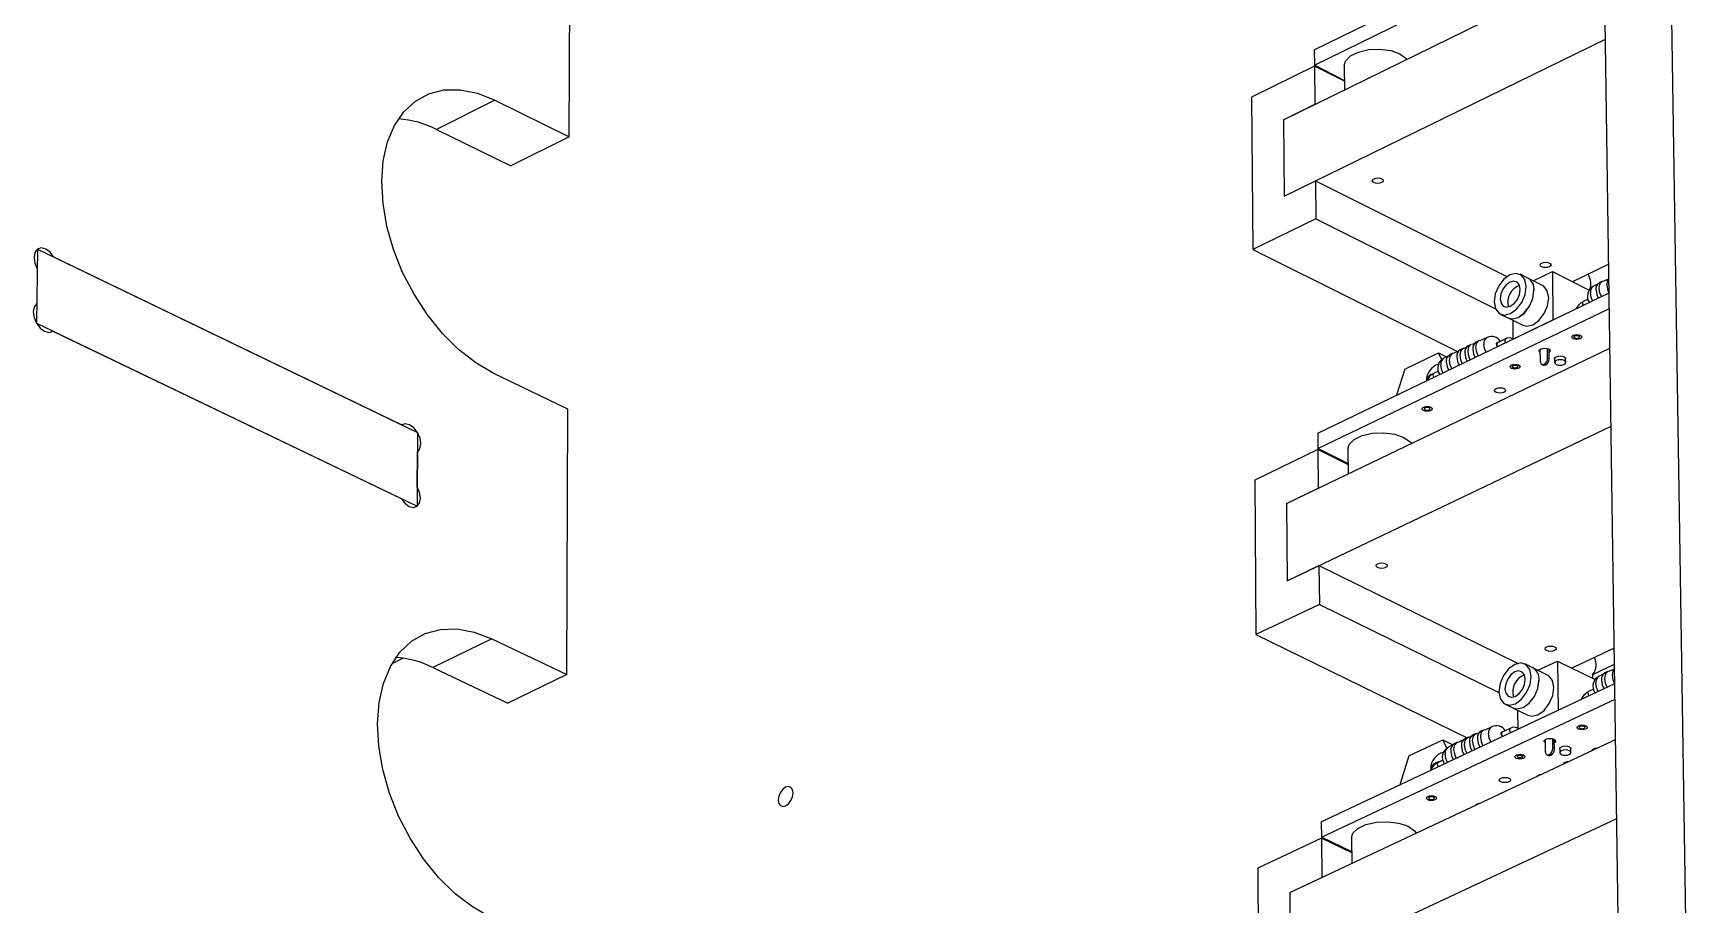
# Model space of a CAD drawing. Extents: x 0 to 155, y 0 to 203.
# Drawn here: x 87.87 to 115.98, y 130.99 to 145.72 of the extents above; entities that cross this region are included whole.
import ezdxf

# ---------------------------------------------------------------- set-up
doc = ezdxf.new("R2010")
doc.units = 0
doc.layers.get('0').update_dxf_attribs({"linetype": 'CONTINUOUS'})

msp = doc.modelspace()

# ---------------------------------------------------------------- linework, layer by layer
at = {"color": 7, "linetype": 'CONTINUOUS'}
for p, q in [((114.948, 184.659), (115.976, 118.364)), ((114.833, 117.856), (113.892, 183.569)), ((96.922, 143.969), (96.94, 147.988)), ((109.514, 145.436), (114.404, 147.84)), ((109.517, 145.178), (114.407, 147.581)), ((108.991, 144.257), (114.417, 146.918)), ((109.002, 142.967), (114.436, 145.62)), ((109.514, 145.436), (109.517, 145.178)), ((109.517, 145.162), (108.455, 144.64)), ((110.021, 144.923), (109.517, 145.178)), ((109.517, 145.162), (109.523, 144.518)), ((110.022, 144.907), (109.517, 145.162)), ((110.019, 145.173), (110.023, 144.763)), ((95.667, 144.588), (94.68, 144.093)), ((95.667, 144.588), (96.922, 143.969)), ((108.455, 144.64), (108.475, 142.062)), ((108.991, 144.257), (109.523, 144.518)), ((108.991, 144.257), (109.002, 142.967)), ((94.68, 144.093), (95.935, 143.476)), ((96.922, 143.969), (95.935, 143.476)), ((109.002, 142.967), (109.534, 143.227)), ((109.534, 143.227), (109.54, 142.581)), ((109.534, 143.227), (112.769, 141.605)), ((109.54, 142.581), (108.475, 142.062)), ((109.54, 142.581), (112.576, 141.061)), ((87.939, 142.068), (87.922, 140.816)), ((87.939, 142.068), (94.362, 138.968)), ((108.475, 142.062), (111.933, 140.337)), ((87.935, 141.737), (87.926, 141.148)), ((94.092, 139.098), (88.215, 141.936)), ((113.212, 141.534), (113.536, 141.69)), ((113.536, 141.69), (113.547, 140.872)), ((113.536, 141.69), (114.16, 141.377)), ((114.49, 141.813), (113.878, 141.518)), ((113.123, 141.579), (112.992, 141.644)), ((113.371, 141.454), (113.124, 141.578)), ((114.3, 141.477), (114.232, 141.444)), ((114.384, 141.528), (114.33, 141.502)), ((114.479, 141.564), (114.395, 141.523)), ((109.573, 138.959), (114.497, 141.329)), ((114.14, 141.223), (114.057, 141.183)), ((109.575, 138.698), (114.501, 141.067)), ((112.656, 140.972), (112.786, 140.907)), ((112.787, 140.906), (113.035, 140.782)), ((112.866, 140.867), (112.87, 140.546)), ((112.87, 140.546), (113.547, 140.872)), ((113.547, 140.872), (113.547, 140.872)), ((87.922, 140.816), (94.353, 137.724)), ((88.197, 140.683), (88.167, 140.668)), ((88.197, 140.683), (94.082, 137.854)), ((112.432, 140.577), (112.313, 140.52)), ((112.744, 140.551), (112.609, 140.486)), ((112.87, 140.546), (112.87, 140.546)), ((113.901, 140.618), (113.901, 140.583)), ((113.995, 140.585), (113.995, 140.619)), ((109.046, 137.771), (114.51, 140.394)), ((111.043, 140.043), (111.61, 140.316)), ((111.667, 140.2), (111.61, 140.316)), ((111.61, 140.316), (111.748, 140.248)), ((111.854, 140.309), (111.8, 140.283)), ((111.949, 140.344), (111.865, 140.304)), ((112.033, 140.395), (111.979, 140.369)), ((112.083, 140.409), (112.043, 140.39)), ((112.167, 140.46), (112.113, 140.434)), ((112.218, 140.474), (112.178, 140.455)), ((112.302, 140.525), (112.248, 140.499)), ((113.335, 140.17), (113.332, 140.377)), ((113.457, 140.228), (113.455, 140.39)), ((113.483, 140.215), (113.481, 140.379)), ((111.043, 140.043), (110.903, 139.599)), ((111.612, 140.006), (111.53, 139.966)), ((111.77, 140.258), (111.703, 140.226)), ((112.858, 140.117), (112.859, 140.082)), ((112.952, 140.083), (112.952, 140.118)), ((113.358, 140.123), (113.384, 140.11)), ((113.397, 140.125), (113.423, 140.112)), ((113.457, 140.228), (113.483, 140.215)), ((113.573, 140.218), (113.574, 140.153)), ((113.762, 140.155), (113.761, 140.221)), ((96.901, 139.362), (95.64, 139.975)), ((111.408, 139.85), (111.408, 139.843)), ((96.881, 134.877), (96.901, 139.362)), ((111.374, 139.403), (111.375, 139.369)), ((111.468, 139.37), (111.468, 139.404)), ((94.362, 138.968), (94.353, 137.724)), ((109.057, 136.463), (114.529, 139.079)), ((109.573, 138.959), (109.575, 138.698)), ((94.355, 138.054), (94.359, 138.638)), ((109.575, 138.682), (108.506, 138.167)), ((110.083, 138.447), (109.575, 138.698)), ((109.575, 138.682), (109.581, 138.029)), ((110.083, 138.43), (109.575, 138.682)), ((110.081, 138.693), (110.085, 138.27)), ((108.506, 138.167), (108.527, 135.553)), ((109.046, 137.771), (109.581, 138.029)), ((109.046, 137.771), (109.057, 136.463)), ((94.353, 137.724), (94.319, 137.707)), ((109.057, 136.463), (109.593, 136.72)), ((109.593, 136.72), (109.599, 136.064)), ((109.593, 136.72), (112.956, 135.068)), ((109.599, 136.064), (108.527, 135.553)), ((109.599, 136.064), (112.634, 134.577)), ((108.527, 135.553), (112.094, 133.81)), ((95.614, 135.484), (94.617, 134.998)), ((95.614, 135.484), (96.881, 134.877)), ((114.583, 135.326), (113.865, 134.987)), ((94.119, 135.155), (93.927, 135.061)), ((94.617, 134.998), (95.885, 134.394)), ((113.204, 134.993), (113.073, 135.058)), ((113.455, 134.87), (113.206, 134.993)), ((113.293, 134.95), (113.624, 135.106)), ((113.624, 135.106), (113.635, 134.277)), ((113.624, 135.106), (114.259, 134.794)), ((114.222, 134.88), (114.587, 135.052)), ((114.479, 134.935), (114.424, 134.909)), ((114.575, 134.969), (114.49, 134.929)), ((96.881, 134.877), (95.885, 134.394)), ((109.632, 132.391), (114.591, 134.727)), ((114.223, 134.811), (114.222, 134.88)), ((114.394, 134.884), (114.326, 134.852)), ((109.635, 132.127), (114.595, 134.461)), ((112.74, 134.378), (112.871, 134.314)), ((114.232, 134.63), (114.149, 134.59)), ((112.873, 134.313), (113.122, 134.191)), ((112.949, 134.276), (112.953, 133.955)), ((112.953, 133.955), (113.635, 134.277)), ((113.635, 134.277), (113.635, 134.276)), ((112.111, 133.818), (112.057, 133.793)), ((112.162, 133.832), (112.122, 133.813)), ((112.247, 133.882), (112.192, 133.857)), ((112.298, 133.896), (112.258, 133.877)), ((112.383, 133.946), (112.328, 133.921)), ((112.513, 133.997), (112.393, 133.941)), ((112.826, 133.967), (112.69, 133.903)), ((112.953, 133.955), (112.953, 133.955)), ((113.991, 134.018), (113.992, 133.984)), ((114.086, 133.986), (114.086, 134.02)), ((109.101, 131.195), (114.605, 133.779)), ((111.112, 133.506), (111.683, 133.776)), ((111.752, 133.634), (111.683, 133.776)), ((111.683, 133.776), (111.855, 133.692)), ((111.846, 133.683), (111.779, 133.652)), ((111.931, 133.734), (111.877, 133.708)), ((112.026, 133.768), (111.942, 133.728)), ((112.941, 133.524), (112.941, 133.491)), ((113.036, 133.492), (113.035, 133.526)), ((113.421, 133.572), (113.418, 133.781)), ((113.445, 133.524), (113.471, 133.512)), ((113.484, 133.526), (113.51, 133.513)), ((113.544, 133.63), (113.542, 133.793)), ((113.544, 133.63), (113.57, 133.617)), ((113.57, 133.617), (113.568, 133.783)), ((113.661, 133.624), (113.662, 133.558)), ((113.851, 133.56), (113.85, 133.627)), ((114.253, 133.613), (114.253, 133.63)), ((114.28, 133.626), (114.28, 133.635)), ((111.112, 133.506), (110.958, 133.016)), ((111.481, 133.287), (111.481, 133.262)), ((111.685, 133.43), (111.604, 133.392)), ((113.775, 133.389), (113.775, 133.406)), ((113.803, 133.402), (113.803, 133.411)), ((113.328, 133.182), (113.328, 133.179)), ((111.446, 132.821), (111.447, 132.788)), ((111.541, 132.789), (111.541, 132.822)), ((112.293, 132.696), (112.293, 132.693)), ((109.113, 129.868), (114.624, 132.444)), ((109.632, 132.391), (109.635, 132.127)), ((110.146, 131.879), (109.635, 132.127)), ((110.144, 132.122), (110.148, 131.686)), ((109.635, 132.11), (108.558, 131.603)), ((109.635, 132.11), (109.641, 131.448)), ((110.146, 131.863), (109.635, 132.11)), ((108.558, 131.603), (108.631, 122.259)), ((109.101, 131.195), (109.641, 131.448)), ((109.101, 131.195), (109.113, 129.868))]:
    msp.add_line(p, q, dxfattribs=at)
for points in [[(110.019, 145.173), (110.04, 145.249), (110.123, 145.335), (110.259, 145.402), (110.433, 145.442), (110.622, 145.45), (110.805, 145.425), (110.96, 145.371)], [(110.96, 145.371), (111.066, 145.293), (111.077, 145.28)], [(95.64, 139.975), (95.343, 140.147), (95.054, 140.373), (94.78, 140.646), (94.527, 140.96), (94.301, 141.306), (94.109, 141.677), (93.956, 142.063), (93.844, 142.455), (93.777, 142.842), (93.756, 143.215), (93.782, 143.565), (93.855, 143.883), (93.972, 144.161), (94.13, 144.393), (94.325, 144.573), (94.553, 144.696), (94.807, 144.76), (95.082, 144.763), (95.371, 144.705), (95.667, 144.588)], [(110.653, 143.26), (110.673, 143.245), (110.679, 143.227), (110.671, 143.21), (110.651, 143.195), (110.62, 143.185), (110.585, 143.181), (110.549, 143.185), (110.519, 143.195), (110.5, 143.21), (110.493, 143.227), (110.501, 143.245), (110.521, 143.26), (110.552, 143.27), (110.588, 143.273), (110.623, 143.27), (110.653, 143.26)], [(88.215, 141.936), (88.152, 142.017), (88.078, 142.071), (88.003, 142.089), (87.939, 142.068), (87.896, 142.013), (87.88, 141.93), (87.894, 141.833), (87.935, 141.737)], [(113.488, 141.835), (113.507, 141.82), (113.514, 141.803), (113.506, 141.785), (113.485, 141.77), (113.455, 141.76), (113.419, 141.757), (113.384, 141.76), (113.354, 141.77), (113.335, 141.785), (113.329, 141.803), (113.336, 141.82), (113.357, 141.835), (113.387, 141.845), (113.423, 141.848), (113.458, 141.845), (113.488, 141.835)], [(113.095, 141.439), (113.072, 141.554), (113.012, 141.632), (112.924, 141.66), (112.82, 141.635), (112.717, 141.56), (112.63, 141.447), (112.572, 141.313), (112.553, 141.178), (112.575, 141.062), (112.635, 140.984), (112.724, 140.956), (112.828, 140.981), (112.931, 141.056), (113.018, 141.169), (113.076, 141.304), (113.095, 141.439)], [(112.993, 141.39), (112.979, 141.462), (112.942, 141.511), (112.886, 141.528), (112.821, 141.513), (112.757, 141.466), (112.702, 141.395), (112.667, 141.311), (112.655, 141.227), (112.669, 141.155), (112.706, 141.106), (112.761, 141.088), (112.826, 141.104), (112.891, 141.15), (112.945, 141.221), (112.981, 141.305), (112.993, 141.39)], [(113.035, 140.782), (113.103, 140.766), (113.207, 140.791), (113.31, 140.866), (113.397, 140.979), (113.455, 141.114), (113.474, 141.249), (113.451, 141.364), (113.391, 141.442), (113.371, 141.454)], [(114.367, 141.267), (114.341, 141.331), (114.328, 141.409), (114.339, 141.475), (114.37, 141.52), (114.384, 141.528)], [(114.493, 141.578), (114.464, 141.535), (114.454, 141.469)], [(114.454, 141.469), (114.466, 141.391), (114.492, 141.327)], [(87.926, 141.148), (87.883, 141.092), (87.867, 141.01), (87.881, 140.913), (87.922, 140.816), (87.984, 140.735), (88.059, 140.681), (88.133, 140.663), (88.197, 140.683)], [(112.786, 140.907), (112.854, 140.891), (112.958, 140.916), (113.062, 140.991), (113.149, 141.104), (113.206, 141.238), (113.225, 141.374)], [(112.787, 140.906), (112.856, 140.89), (112.96, 140.915), (113.063, 140.99), (113.15, 141.103), (113.207, 141.238), (113.226, 141.373)], [(114.274, 141.382), (114.286, 141.305), (114.312, 141.241)], [(114.007, 140.555), (113.979, 140.546), (113.947, 140.543), (113.914, 140.546), (113.887, 140.555), (113.87, 140.568), (113.864, 140.584), (113.871, 140.6), (113.89, 140.613), (113.918, 140.622), (113.95, 140.626), (113.982, 140.622), (114.009, 140.613), (114.027, 140.6), (114.033, 140.584), (114.026, 140.568), (114.007, 140.555)], [(113.916, 140.6), (113.905, 140.593), (113.901, 140.584), (113.905, 140.575), (113.915, 140.568), (113.93, 140.563), (113.947, 140.561), (113.966, 140.563), (113.981, 140.568), (113.992, 140.575), (113.995, 140.584), (113.992, 140.593), (113.982, 140.6), (113.967, 140.605), (113.949, 140.607), (113.931, 140.605), (113.916, 140.6)], [(111.836, 140.048), (111.81, 140.112), (111.798, 140.19), (111.809, 140.256), (111.841, 140.301), (111.854, 140.309)], [(112.015, 140.134), (111.989, 140.198), (111.977, 140.276), (111.987, 140.342), (112.019, 140.387), (112.033, 140.395)], [(112.057, 140.315), (112.07, 140.237), (112.096, 140.173)], [(112.149, 140.199), (112.124, 140.263), (112.111, 140.341), (112.122, 140.407), (112.154, 140.452), (112.167, 140.46)], [(112.192, 140.38), (112.205, 140.302), (112.23, 140.238)], [(112.284, 140.264), (112.259, 140.328), (112.246, 140.406), (112.257, 140.472), (112.289, 140.517), (112.302, 140.525)], [(113.333, 140.32), (113.319, 140.332), (113.313, 140.35), (113.321, 140.367), (113.342, 140.382), (113.373, 140.392), (113.409, 140.396), (113.445, 140.392), (113.475, 140.382), (113.494, 140.367), (113.501, 140.35), (113.493, 140.332), (113.482, 140.322)], [(113.573, 140.218), (113.573, 140.219), (113.581, 140.237), (113.602, 140.252), (113.633, 140.262), (113.669, 140.265), (113.705, 140.262), (113.735, 140.252), (113.755, 140.237), (113.761, 140.221)], [(111.744, 140.164), (111.756, 140.086), (111.782, 140.023)], [(111.923, 140.25), (111.935, 140.172), (111.961, 140.108)], [(112.964, 140.053), (112.936, 140.044), (112.904, 140.041), (112.872, 140.044), (112.845, 140.053), (112.827, 140.067), (112.821, 140.083), (112.828, 140.099), (112.847, 140.112), (112.875, 140.121), (112.907, 140.124), (112.939, 140.121), (112.966, 140.112), (112.984, 140.099), (112.99, 140.083), (112.983, 140.067), (112.964, 140.053)], [(112.873, 140.099), (112.888, 140.104), (112.906, 140.106), (112.924, 140.104), (112.939, 140.099), (112.949, 140.091), (112.952, 140.083), (112.949, 140.074), (112.938, 140.066), (112.923, 140.061), (112.905, 140.06), (112.887, 140.061), (112.872, 140.066), (112.862, 140.074), (112.859, 140.083), (112.862, 140.091), (112.873, 140.099)], [(113.335, 140.17), (113.336, 140.156), (113.34, 140.144), (113.346, 140.133), (113.354, 140.126), (113.363, 140.121), (113.374, 140.119), (113.385, 140.121), (113.397, 140.125)], [(113.6, 140.121), (113.63, 140.111), (113.666, 140.108), (113.702, 140.111), (113.733, 140.121), (113.754, 140.136), (113.762, 140.154), (113.756, 140.171), (113.736, 140.186), (113.706, 140.196), (113.67, 140.2), (113.634, 140.196), (113.603, 140.186), (113.582, 140.171), (113.574, 140.154), (113.581, 140.136), (113.6, 140.121)], [(113.658, 139.985), (113.664, 139.989), (113.671, 139.991)], [(114.133, 140.213), (114.138, 140.216), (114.145, 140.219)], [(112.718, 139.649), (112.688, 139.639), (112.652, 139.636), (112.616, 139.639), (112.586, 139.649), (112.566, 139.664), (112.56, 139.682), (112.567, 139.699), (112.588, 139.714), (112.619, 139.724), (112.655, 139.727), (112.691, 139.724), (112.721, 139.714), (112.741, 139.699), (112.747, 139.682), (112.739, 139.664), (112.718, 139.649)], [(111.48, 139.34), (111.452, 139.331), (111.42, 139.328), (111.388, 139.331), (111.361, 139.34), (111.343, 139.353), (111.337, 139.369), (111.344, 139.385), (111.363, 139.398), (111.39, 139.407), (111.423, 139.41), (111.455, 139.407), (111.482, 139.398), (111.5, 139.385), (111.506, 139.369), (111.499, 139.353), (111.48, 139.34)], [(111.389, 139.385), (111.378, 139.378), (111.375, 139.369), (111.378, 139.361), (111.388, 139.353), (111.403, 139.348), (111.421, 139.346), (111.439, 139.348), (111.454, 139.353), (111.464, 139.361), (111.468, 139.369), (111.465, 139.378), (111.455, 139.385), (111.44, 139.39), (111.422, 139.392), (111.404, 139.39), (111.389, 139.385)], [(94.359, 138.638), (94.401, 138.694), (94.416, 138.776), (94.402, 138.872), (94.362, 138.968), (94.3, 139.048), (94.227, 139.101), (94.154, 139.119), (94.092, 139.098)], [(110.081, 138.693), (110.102, 138.767), (110.185, 138.852), (110.323, 138.918), (110.498, 138.958), (110.689, 138.966), (110.873, 138.942), (111.028, 138.888)], [(111.028, 138.888), (111.135, 138.811), (111.157, 138.785)], [(94.082, 137.854), (94.144, 137.773), (94.217, 137.72), (94.29, 137.703), (94.353, 137.724), (94.395, 137.78), (94.41, 137.862), (94.396, 137.958), (94.355, 138.054)], [(110.719, 136.752), (110.739, 136.737), (110.746, 136.72), (110.738, 136.702), (110.717, 136.688), (110.687, 136.678), (110.651, 136.674), (110.615, 136.678), (110.585, 136.688), (110.565, 136.702), (110.559, 136.72), (110.566, 136.737), (110.587, 136.752), (110.618, 136.762), (110.654, 136.765), (110.689, 136.762), (110.719, 136.752)], [(95.586, 130.78), (95.287, 130.95), (94.995, 131.174), (94.717, 131.447), (94.462, 131.762), (94.234, 132.111), (94.041, 132.486), (93.885, 132.876), (93.772, 133.273), (93.705, 133.667), (93.684, 134.047), (93.711, 134.404), (93.784, 134.73), (93.902, 135.016), (94.061, 135.255), (94.259, 135.442), (94.489, 135.572), (94.746, 135.642), (95.024, 135.651), (95.315, 135.597), (95.614, 135.484)], [(113.574, 135.347), (113.593, 135.333), (113.6, 135.316), (113.592, 135.298), (113.571, 135.284), (113.54, 135.274), (113.505, 135.271), (113.469, 135.274), (113.439, 135.284), (113.42, 135.298), (113.413, 135.316), (113.421, 135.333), (113.442, 135.347), (113.473, 135.357), (113.508, 135.36), (113.544, 135.357), (113.574, 135.347)], [(113.179, 134.847), (113.157, 134.964), (113.096, 135.044), (113.007, 135.074), (112.902, 135.05), (112.798, 134.975), (112.711, 134.861), (112.653, 134.726), (112.634, 134.589), (112.656, 134.472), (112.717, 134.392), (112.806, 134.362), (112.911, 134.386), (113.015, 134.46), (113.102, 134.574), (113.16, 134.71), (113.179, 134.847)], [(113.077, 134.798), (113.063, 134.872), (113.025, 134.921), (112.969, 134.94), (112.904, 134.925), (112.839, 134.879), (112.784, 134.808), (112.748, 134.723), (112.736, 134.637), (112.75, 134.564), (112.788, 134.514), (112.844, 134.495), (112.909, 134.51), (112.974, 134.557), (113.029, 134.628), (113.065, 134.713), (113.077, 134.798)], [(114.461, 134.666), (114.434, 134.733), (114.421, 134.812), (114.432, 134.879), (114.464, 134.925), (114.479, 134.935)], [(114.588, 134.983), (114.558, 134.939), (114.548, 134.871)], [(112.871, 134.314), (112.937, 134.298), (113.042, 134.322), (113.146, 134.396), (113.233, 134.51), (113.291, 134.645), (113.31, 134.782)], [(112.873, 134.313), (112.938, 134.297), (113.043, 134.321), (113.147, 134.395), (113.235, 134.509), (113.293, 134.645), (113.312, 134.782)], [(113.122, 134.191), (113.188, 134.175), (113.292, 134.199), (113.396, 134.273), (113.484, 134.387), (113.542, 134.523), (113.561, 134.659), (113.538, 134.776), (113.478, 134.856), (113.455, 134.87)], [(114.367, 134.786), (114.379, 134.707), (114.407, 134.64)], [(114.548, 134.871), (114.56, 134.792), (114.588, 134.725)], [(112.093, 133.55), (112.065, 133.617), (112.053, 133.695), (112.064, 133.763), (112.095, 133.809), (112.111, 133.818)], [(112.228, 133.614), (112.201, 133.681), (112.189, 133.759), (112.199, 133.827), (112.231, 133.873), (112.247, 133.882)], [(112.364, 133.678), (112.337, 133.745), (112.325, 133.824), (112.335, 133.891), (112.367, 133.937), (112.383, 133.946)], [(113.419, 133.725), (113.405, 133.737), (113.399, 133.754), (113.407, 133.771), (113.428, 133.786), (113.459, 133.796), (113.495, 133.799), (113.532, 133.796), (113.562, 133.786), (113.582, 133.771), (113.588, 133.754), (113.58, 133.737), (113.569, 133.727)], [(114.098, 133.956), (114.07, 133.947), (114.037, 133.944), (114.005, 133.947), (113.977, 133.956), (113.959, 133.969), (113.954, 133.985), (113.961, 134.001), (113.98, 134.014), (114.008, 134.023), (114.041, 134.026), (114.073, 134.023), (114.1, 134.014), (114.118, 134.001), (114.124, 133.985), (114.117, 133.969), (114.098, 133.956)], [(114.006, 134.001), (113.996, 133.994), (113.992, 133.985), (113.995, 133.976), (114.005, 133.969), (114.02, 133.964), (114.038, 133.962), (114.056, 133.964), (114.072, 133.969), (114.082, 133.976), (114.086, 133.985), (114.083, 133.994), (114.073, 134.001), (114.058, 134.006), (114.04, 134.008), (114.022, 134.006), (114.006, 134.001)], [(111.819, 133.585), (111.831, 133.507), (111.859, 133.44)], [(111.913, 133.466), (111.886, 133.532), (111.873, 133.611), (111.884, 133.678), (111.916, 133.724), (111.931, 133.734)], [(111.999, 133.67), (112.011, 133.591), (112.038, 133.525)], [(112.134, 133.734), (112.147, 133.655), (112.174, 133.589)], [(112.27, 133.798), (112.283, 133.719), (112.31, 133.652)], [(113.048, 133.462), (113.02, 133.453), (112.987, 133.45), (112.954, 133.453), (112.927, 133.462), (112.909, 133.475), (112.903, 133.491), (112.911, 133.507), (112.93, 133.52), (112.957, 133.529), (112.99, 133.532), (113.023, 133.529), (113.05, 133.52), (113.068, 133.507), (113.074, 133.491), (113.066, 133.475), (113.048, 133.462)], [(113.421, 133.572), (113.423, 133.558), (113.426, 133.546), (113.432, 133.535), (113.44, 133.528), (113.449, 133.523), (113.46, 133.521), (113.472, 133.522), (113.484, 133.526)], [(113.661, 133.624), (113.661, 133.626), (113.669, 133.643), (113.69, 133.658), (113.721, 133.668), (113.758, 133.671), (113.794, 133.668), (113.824, 133.658), (113.844, 133.643), (113.85, 133.627)], [(113.688, 133.527), (113.719, 133.517), (113.755, 133.514), (113.791, 133.517), (113.822, 133.527), (113.843, 133.542), (113.851, 133.559), (113.845, 133.577), (113.825, 133.591), (113.795, 133.601), (113.758, 133.605), (113.722, 133.601), (113.691, 133.591), (113.67, 133.577), (113.662, 133.559), (113.668, 133.542), (113.688, 133.527)], [(114.201, 133.589), (114.201, 133.59), (114.209, 133.608), (114.23, 133.622), (114.261, 133.632), (114.298, 133.636), (114.301, 133.636)], [(112.956, 133.507), (112.971, 133.512), (112.989, 133.514), (113.007, 133.512), (113.023, 133.507), (113.033, 133.5), (113.036, 133.491), (113.032, 133.482), (113.021, 133.475), (113.006, 133.47), (112.988, 133.468), (112.97, 133.47), (112.954, 133.475), (112.945, 133.482), (112.941, 133.491), (112.945, 133.5), (112.956, 133.507)], [(113.724, 133.365), (113.724, 133.366), (113.732, 133.384), (113.753, 133.398), (113.784, 133.408), (113.82, 133.412), (113.823, 133.412)], [(100.707, 132.878), (100.698, 132.934), (100.67, 132.972), (100.629, 132.986), (100.58, 132.975), (100.532, 132.94), (100.491, 132.886), (100.463, 132.822), (100.454, 132.757), (100.463, 132.701), (100.491, 132.663), (100.532, 132.649), (100.58, 132.66), (100.629, 132.695), (100.67, 132.749), (100.697, 132.813), (100.707, 132.878)], [(112.8, 133.064), (112.769, 133.054), (112.733, 133.051), (112.697, 133.054), (112.666, 133.064), (112.647, 133.079), (112.64, 133.096), (112.648, 133.113), (112.669, 133.128), (112.7, 133.138), (112.736, 133.141), (112.772, 133.138), (112.802, 133.128), (112.822, 133.113), (112.829, 133.096), (112.821, 133.079), (112.8, 133.064)], [(111.553, 132.76), (111.525, 132.751), (111.492, 132.748), (111.46, 132.751), (111.433, 132.76), (111.415, 132.773), (111.409, 132.788), (111.416, 132.804), (111.435, 132.817), (111.463, 132.826), (111.495, 132.829), (111.527, 132.826), (111.555, 132.817), (111.573, 132.804), (111.579, 132.788), (111.572, 132.773), (111.553, 132.76)], [(111.461, 132.804), (111.451, 132.797), (111.447, 132.788), (111.45, 132.78), (111.46, 132.772), (111.475, 132.767), (111.493, 132.766), (111.511, 132.767), (111.527, 132.772), (111.537, 132.78), (111.541, 132.788), (111.538, 132.797), (111.528, 132.804), (111.513, 132.809), (111.495, 132.811), (111.476, 132.809), (111.461, 132.804)], [(110.144, 132.122), (110.165, 132.195), (110.249, 132.279), (110.387, 132.344), (110.563, 132.383), (110.756, 132.391), (110.941, 132.367), (111.098, 132.314)], [(111.098, 132.314), (111.206, 132.239), (111.236, 132.197)]]:
    msp.add_lwpolyline(points, dxfattribs=at)
at = {"color": 8, "linetype": 'CONTINUOUS'}
for points in [[(114.215, 141.194), (114.19, 141.256), (114.179, 141.33)], [(112.415, 140.327), (112.39, 140.389), (112.378, 140.463)], [(112.59, 140.463), (112.593, 140.48), (112.601, 140.492), (112.614, 140.496), (112.626, 140.494)], [(111.686, 139.976), (111.661, 140.038), (111.65, 140.112)], [(114.309, 134.594), (114.283, 134.659), (114.271, 134.734)], [(112.496, 133.74), (112.469, 133.805), (112.457, 133.88)], [(112.671, 133.88), (112.674, 133.897), (112.682, 133.909), (112.695, 133.914), (112.707, 133.911)], [(111.762, 133.394), (111.736, 133.459), (111.724, 133.534)], [(111.65, 133.413), (111.567, 133.386), (111.504, 133.342), (111.481, 133.29), (111.481, 133.287)]]:
    msp.add_lwpolyline(points, dxfattribs=at)
at = {"color": 7, "linetype": 'CONTINUOUS'}
for centre, radius, start, end in [((93.934, 142.655), 1.619, 62.573, 86.3009), ((113.084, 141.178), 0.299, 110.1131, 196.1016), ((113.017, 141.398), 0.21, 353.3845, 59.6305), ((113.018, 141.397), 0.21, 353.3847, 59.6306), ((114.312, 141.276), 0.183, 115.4673, 215.9486), ((113.877, 141.487), 0.31, 338.675, 30.8493), ((114.389, 141.401), 0.117, 120.6906, 189.3536), ((114.151, 140.971), 0.23, 117.3177, 156.9488), ((114.07, 141.161), 0.0254, 120.672, 189.3195), ((112.513, 140.429), 0.166, 28.9821, 119.0725), ((112.81, 140.453), 0.117, 59.3036, 124.1417), ((111.86, 140.182), 0.117, 120.5875, 189.0659), ((112.038, 140.268), 0.117, 120.5947, 189.0862), ((112.173, 140.333), 0.117, 120.6002, 189.1015), ((112.308, 140.398), 0.117, 120.6056, 189.1168), ((112.622, 140.464), 0.0255, 120.6128, 189.1548), ((112.67, 140.463), 0.0732, 182.4561, 214.8573), ((111.689, 139.853), 0.28, 106.0483, 180.6291), ((111.783, 140.059), 0.183, 115.5249, 215.8201), ((113.402, 140.15), 0.0431, 246.0691, 299.5889), ((113.338, 140.228), 0.119, 299.7481, 359.8077), ((113.364, 140.215), 0.119, 299.746, 359.8094), ((111.624, 139.755), 0.229, 117.3601, 156.9697), ((111.543, 139.944), 0.0255, 120.5691, 189.0324), ((93.894, 133.562), 1.608, 63.2918, 86.7771), ((113.097, 134.807), 0.215, 353.431, 59.9701), ((113.098, 134.806), 0.215, 353.4312, 59.9702), ((114.011, 135.042), 0.266, 322.6437, 28.0086), ((113.166, 134.59), 0.299, 109.9138, 197.128), ((114.407, 134.681), 0.187, 115.4422, 216.5132), ((114.485, 134.805), 0.12, 120.3935, 189.2978), ((114.245, 134.373), 0.236, 117.391, 158.2341), ((114.162, 134.568), 0.0261, 120.3687, 189.2718), ((112.253, 133.753), 0.12, 120.3001, 189.0468), ((112.389, 133.817), 0.12, 120.3057, 189.0621), ((112.594, 133.848), 0.167, 28.3926, 118.6922), ((112.703, 133.881), 0.0261, 120.3076, 189.1078), ((112.751, 133.88), 0.0736, 182.3498, 218.9536), ((112.891, 133.869), 0.118, 58.741, 123.4673), ((111.763, 133.29), 0.282, 104.2989, 180.6393), ((111.861, 133.481), 0.186, 115.5085, 216.3783), ((111.938, 133.604), 0.12, 120.287, 189.0115), ((112.117, 133.689), 0.12, 120.2945, 189.0316), ((113.425, 133.63), 0.119, 299.4718, 0.0263), ((113.451, 133.617), 0.119, 299.4697, 0.0279), ((111.7, 133.176), 0.234, 117.4393, 158.2499), ((111.617, 133.369), 0.0262, 120.2626, 188.9859), ((113.489, 133.551), 0.0433, 246.2994, 298.923), ((113.351, 133.07), 0.115, 95.5543, 134.7422), ((112.315, 132.585), 0.114, 95.5258, 134.7707)]:
    msp.add_arc(centre, radius, start, end, dxfattribs=at)
at = {"color": 8, "linetype": 'CONTINUOUS'}
for centre, radius, start, end in [((114.289, 141.348), 0.112, 120.688, 189.3407), ((114.118, 141.16), 0.0736, 182.5482, 214.8267), ((112.489, 140.481), 0.112, 120.5735, 189.1424), ((112.757, 140.529), 0.0255, 120.6448, 189.1655), ((112.678, 140.466), 0.0876, 182.4367, 213.3553), ((112.805, 140.528), 0.0732, 182.4647, 214.8544), ((111.761, 140.13), 0.112, 120.585, 189.0532), ((111.548, 139.822), 0.142, 99.7906, 168.8903), ((111.591, 139.943), 0.0728, 182.3875, 214.88), ((114.384, 134.753), 0.115, 120.388, 189.288), ((114.21, 134.567), 0.0741, 182.4421, 218.9074), ((112.571, 133.898), 0.115, 120.3075, 189.0867), ((112.759, 133.883), 0.0883, 182.3558, 216.6184), ((112.839, 133.945), 0.0261, 120.3276, 189.1257), ((112.887, 133.944), 0.0737, 182.3584, 218.9493), ((111.837, 133.552), 0.115, 120.2816, 189.0018), ((111.664, 133.368), 0.0733, 182.2811, 218.988)]:
    msp.add_arc(centre, radius, start, end, dxfattribs=at)

doc.saveas('drawing.dxf')
